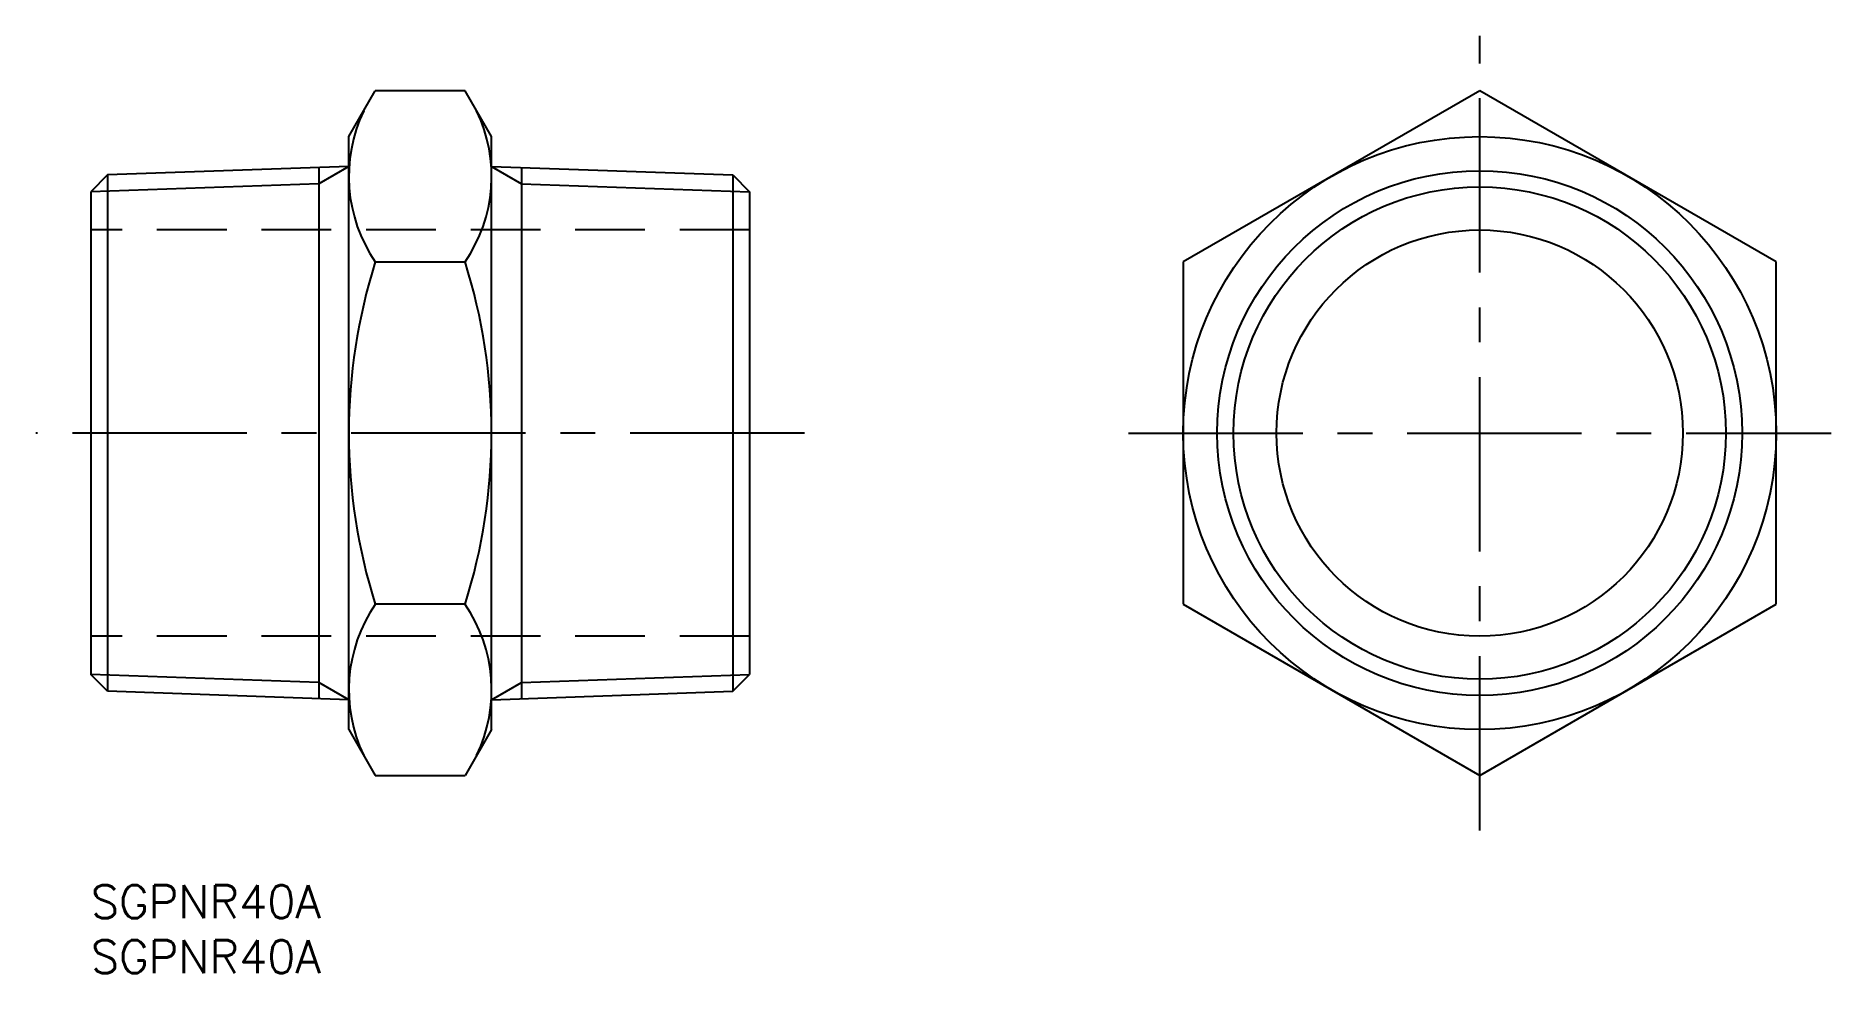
# Model space of a CAD drawing. Extents: x -5 to 159, y -8 to 77.
import ezdxf

# ---------------------------------------------------------------- set-up
doc = ezdxf.new("R2010")
doc.units = 0
doc.header["$LTSCALE"] = 0.5
doc.linetypes.add('CENTER', pattern=[50.8, 31.75, -6.35, 6.35, -6.35])
doc.linetypes.add('DASHED', pattern=[19.05, 12.7, -6.35])
for name, color, linetype in [('MSM_CENTER', 1, 'CENTER'), ('MSM_CONTINUOUS', 7, 'CONTINUOUS'), ('MSM_DASHED', 4, 'DASHED'), ('MSM_NARROW', 5, 'CONTINUOUS'), ('MSM_PART_NUMBER', 7, 'CONTINUOUS')]:
    doc.layers.add(name, color=color, linetype=linetype)
doc.styles.get("Standard").update_dxf_attribs({"font": 'txt.shx', "height": 3, "bigfont": 'bigfont.shx'})

# ---------------------------------------------------------------- blocks, each defined once
blk = doc.blocks.new('*U3')
at = {"layer": 'MSM_PART_NUMBER'}
blk.add_text('SGPNR40A', height=3, dxfattribs=at).set_placement((0, -3))
blk = doc.blocks.new('*U4')
at = {"layer": 'MSM_PART_NUMBER'}
blk.add_text('SGPNR40A', height=3, dxfattribs=at).set_placement((0, -8))

msp = doc.modelspace()

# ---------------------------------------------------------------- linework, layer by layer
at = {"layer": 'MSM_CENTER'}
for p, q in [((126.5, 5), (126.5, 77.35)), ((65, 41.18), (-5, 41.18)), ((94.5, 41.18), (158.5, 41.18))]:
    msp.add_line(p, q, dxfattribs=at)
at = {"layer": 'MSM_CONTINUOUS'}
for p, q in [((23.5, 68.18), (25.91, 72.35)), ((34.09, 72.35), (25.91, 72.35)), ((36.5, 68.18), (34.09, 72.35)), ((126.5, 72.35), (99.5, 56.77)), ((153.5, 56.77), (126.5, 72.35)), ((23.5, 14.18), (23.5, 68.18)), ((36.5, 14.18), (36.5, 68.18)), ((23.5, 65.46), (1.53, 64.69)), ((36.5, 65.46), (58.47, 64.69)), ((1.53, 64.69), (0, 63.16)), ((1.53, 64.69), (1.53, 17.67)), ((20.77, 65.36), (20.77, 16.99)), ((39.23, 65.36), (39.23, 16.99)), ((58.47, 64.69), (58.47, 17.67)), ((58.47, 64.69), (60, 63.16)), ((0, 63.16), (0, 19.2)), ((60, 63.16), (60, 19.2)), ((25.91, 56.77), (34.09, 56.77)), ((99.5, 56.77), (99.5, 25.59)), ((153.5, 25.59), (153.5, 56.77)), ((34.09, 25.59), (25.91, 25.59)), ((99.5, 25.59), (126.5, 10)), ((126.5, 10), (153.5, 25.59)), ((1.53, 17.67), (0, 19.2)), ((58.47, 17.67), (60, 19.2)), ((23.5, 16.9), (1.53, 17.67)), ((36.5, 16.9), (58.47, 17.67)), ((23.5, 14.18), (25.91, 10)), ((36.5, 14.18), (34.09, 10)), ((25.91, 10), (34.09, 10))]:
    msp.add_line(p, q, dxfattribs=at)
for radius in [27, 23.9, 18.5]:
    msp.add_circle((126.5, 41.18), radius, dxfattribs=at)
for centre, radius, start, end in [((37.3, 64.56), 13.8, 154.3842, 214.3842), ((22.7, 64.56), 13.8, 325.6158, 25.6158), ((75.09, 41.18), 51.59, 162.412, 197.588), ((-15.09, 41.18), 51.59, 342.412, 17.588), ((37.3, 17.79), 13.8, 145.6158, 205.6158), ((22.7, 17.79), 13.8, 334.3842, 34.3842)]:
    msp.add_arc(centre, radius, start, end, dxfattribs=at)
at = {"layer": 'MSM_DASHED'}
for p, q in [((60, 59.68), (0, 59.68)), ((60, 22.68), (0, 22.68))]:
    msp.add_line(p, q, dxfattribs=at)
at = {"layer": 'MSM_NARROW'}
for p, q in [((23.5, 65.46), (20.77, 63.88)), ((36.5, 65.46), (39.23, 63.88)), ((20.77, 63.88), (0, 63.16)), ((39.23, 63.88), (60, 63.16)), ((20.77, 18.47), (0, 19.2)), ((23.5, 16.9), (20.77, 18.47)), ((36.5, 16.9), (39.23, 18.47)), ((39.23, 18.47), (60, 19.2))]:
    msp.add_line(p, q, dxfattribs=at)
msp.add_circle((126.5, 41.18), 22.42, dxfattribs=at)

# ---------------------------------------------------------------- block references
at = {"layer": 'MSM_CONTINUOUS'}
for name in ['*U3', '*U4']:
    msp.add_blockref(name, (0, 0), dxfattribs=at)

doc.saveas('drawing.dxf')
